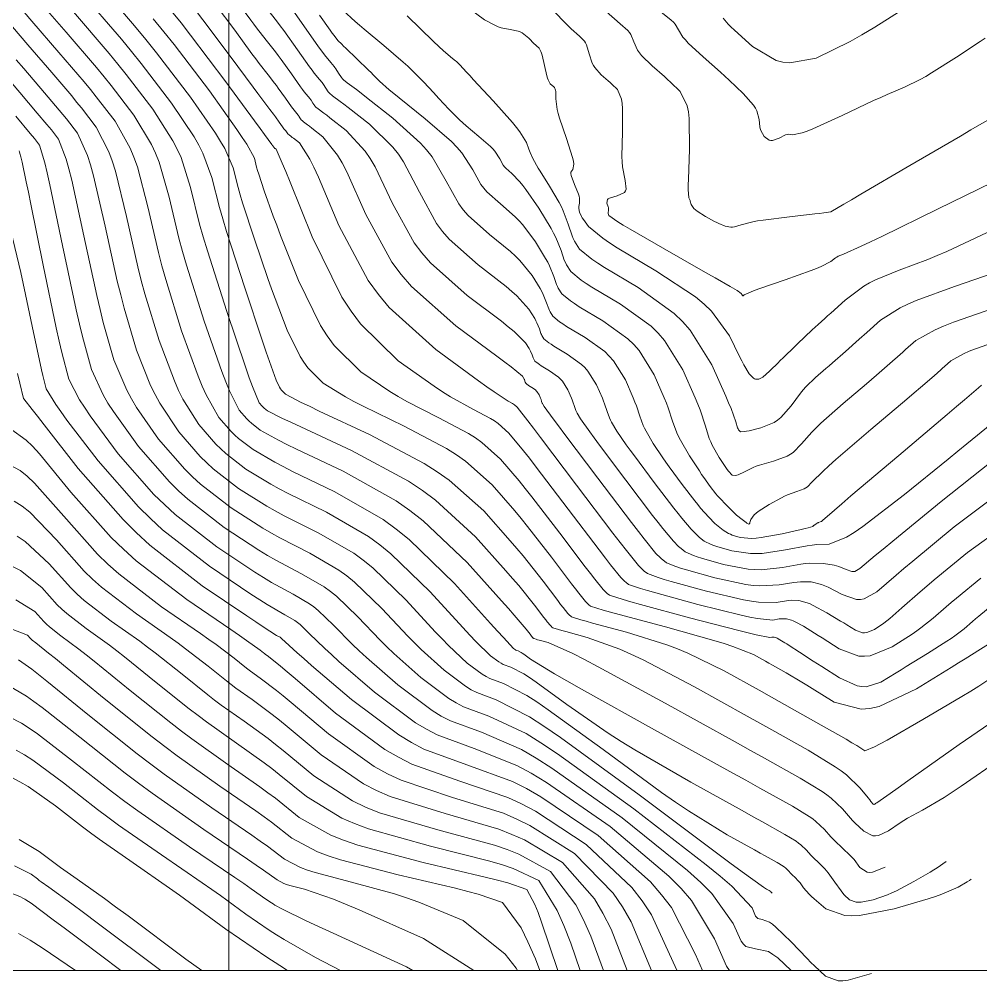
# Model space of a CAD drawing. Header units: millimetres. Extents: x 837475 to 838477, y 1189012 to 1191015.
# Drawn here: x 838059.6 to 838137.1, y 1189013 to 1189090.6 of the extents above; entities that cross this region are included whole.
import ezdxf

# ---------------------------------------------------------------- set-up
doc = ezdxf.new("R2010")
doc.units = ezdxf.units.MM
doc.header["$LTSCALE"] = 0.3
doc.layers.add('COORD', color=253, linetype='Continuous', lineweight=20)
doc.layers.add('COTAS 10', color=7, linetype='Continuous', lineweight=9, true_color=0x6e3e2d)
doc.layers.add('COTAS INT', color=7, linetype='Continuous', lineweight=5, true_color=0x9fa19f)

msp = doc.modelspace()

# ---------------------------------------------------------------- linework, layer by layer
at = {"layer": 'COORD'}
for p, q in [((838076.514, 1189013.872), (838076.514, 1191013.872)), ((837476.514, 1189013.872), (838476.514, 1189013.872))]:
    msp.add_line(p, q, dxfattribs=at)
msp.add_lwpolyline([(837476.514, 1189013.872), (838476.514, 1189013.872), (838476.514, 1191013.872), (837476.514, 1191013.872)], close=True, dxfattribs=at)
at = {"layer": 'COTAS 10'}
for points in [[(838137.745, 1189040.165), (838137.109, 1189039.764), (838135.868, 1189038.998), (838135.348, 1189038.675), (838134.751, 1189038.305), (838131.959, 1189036.568), (838128.937, 1189035.159), (838128.196, 1189034.995), (838127.495, 1189034.929), (838125.311, 1189035.505), (838123.551, 1189036.607), (838123.119, 1189036.872), (838122.71, 1189037.12), (838121.433, 1189037.868), (838120.347, 1189038.479), (838120.059, 1189038.641), (838119.777, 1189038.798), (838118.803, 1189039.339), (838117.147, 1189039.995), (838116.435, 1189040.225), (838115.612, 1189040.476), (838111.723, 1189041.56), (838107.992, 1189042.562), (838107.269, 1189042.761), (838106.68, 1189042.927), (838105.674, 1189043.243), (838105.533, 1189043.357), (838105.49, 1189043.395), (838105.445, 1189043.436), (838105.27, 1189043.609), (838104.735, 1189044.275), (838104.463, 1189044.626), (838104.138, 1189045.051), (838102.516, 1189047.189), (838100.587, 1189049.671), (838100.067, 1189050.313), (838099.554, 1189050.934), (838097.752, 1189053.014), (838095.591, 1189054.927), (838094.851, 1189055.444), (838094.049, 1189055.954), (838090.643, 1189057.752), (838087.325, 1189059.355), (838086.579, 1189059.744), (838085.909, 1189060.108), (838084.113, 1189061.222), (838082.875, 1189062.458), (838082.556, 1189062.898), (838082.248, 1189063.381), (838081.222, 1189065.479), (838080.233, 1189068.051), (838079.948, 1189068.833), (838079.657, 1189069.644), (838078.568, 1189072.825), (838077.622, 1189075.76), (838077.422, 1189076.416), (838077.249, 1189077.005), (838076.847, 1189078.568), (838076.183, 1189080.128), (838075.844, 1189080.715), (838075.439, 1189081.369), (838073.416, 1189084.291), (838070.674, 1189087.861), (838069.816, 1189088.924), (838068.914, 1189090.02), (838065.298, 1189094.245)], [(838133.048, 1189092.781), (838128.588, 1189089.919), (838127.549, 1189089.3), (838126.595, 1189088.756), (838123.854, 1189087.415), (838121.74, 1189087.041), (838121.18, 1189087.106), (838120.631, 1189087.244), (838118.741, 1189088.353), (838117.271, 1189089.67), (838116.987, 1189089.941), (838116.755, 1189090.17), (838116.363, 1189090.656)], [(838077.343, 1189091.739), (838078.271, 1189090.49), (838078.511, 1189090.174), (838078.743, 1189089.871), (838079.52, 1189088.887), (838080.276, 1189087.92), (838080.495, 1189087.629), (838080.718, 1189087.327), (838081.56, 1189086.151), (838082.294, 1189085.115), (838082.449, 1189084.902), (838082.582, 1189084.721), (838082.891, 1189084.332), (838083.056, 1189084.14), (838083.099, 1189084.083), (838083.141, 1189084.025), (838083.282, 1189083.8), (838083.429, 1189083.586), (838083.474, 1189083.534), (838083.52, 1189083.485), (838083.705, 1189083.337), (838084.172, 1189082.992), (838084.397, 1189082.819), (838084.663, 1189082.613), (838085.969, 1189081.588), (838087.502, 1189079.931), (838087.911, 1189079.326), (838088.312, 1189078.658), (838089.708, 1189075.717), (838091.452, 1189072.538), (838092.073, 1189071.72), (838092.755, 1189070.928), (838095.717, 1189068.295), (838098.482, 1189066.215), (838099.039, 1189065.772), (838099.505, 1189065.388), (838100.438, 1189064.483), (838100.727, 1189064.009), (838100.789, 1189063.897), (838100.842, 1189063.794), (838100.964, 1189063.489), (838101.041, 1189063.26), (838101.065, 1189063.205), (838101.09, 1189063.152), (838101.191, 1189062.992), (838101.438, 1189062.791), (838101.554, 1189062.712), (838101.692, 1189062.624), (838102.367, 1189062.223), (838103.087, 1189061.702), (838103.253, 1189061.539), (838103.406, 1189061.366), (838103.84, 1189060.673), (838104.13, 1189060.013), (838104.191, 1189059.862), (838104.244, 1189059.725), (838104.369, 1189059.342), (838104.487, 1189059.011), (838104.536, 1189058.906), (838104.593, 1189058.795), (838104.856, 1189058.348), (838105.607, 1189057.292), (838105.972, 1189056.797), (838106.404, 1189056.215), (838108.529, 1189053.384), (838110.678, 1189050.56), (838111.126, 1189049.983), (838111.51, 1189049.494), (838112.364, 1189048.467), (838112.774, 1189048.061), (838112.879, 1189047.965), (838112.979, 1189047.875), (838113.31, 1189047.607), (838113.966, 1189047.318), (838114.272, 1189047.215), (838114.631, 1189047.102), (838116.379, 1189046.61), (838118.386, 1189046.233), (838118.91, 1189046.192), (838119.419, 1189046.178), (838121.14, 1189046.358), (838122.637, 1189046.626), (838123.006, 1189046.668), (838123.354, 1189046.696), (838124.443, 1189046.679), (838125.307, 1189046.538), (838125.513, 1189046.486), (838125.704, 1189046.43), (838126.274, 1189046.183), (838126.732, 1189046.026), (838126.852, 1189046.026), (838126.97, 1189046.045), (838127.371, 1189046.271), (838128.61, 1189047.313), (838129.255, 1189047.846), (838130.032, 1189048.485), (838133.93, 1189051.679), (838137.964, 1189054.862)], [(838090.879, 1189090.837), (838093.019, 1189088.773), (838093.45, 1189088.364), (838093.812, 1189088.027), (838094.539, 1189087.397), (838094.795, 1189087.217), (838094.861, 1189087.163), (838094.924, 1189087.107), (838095.133, 1189086.888), (838095.662, 1189086.302), (838095.927, 1189086.014), (838096.244, 1189085.672), (838097.817, 1189083.982), (838099.392, 1189082.222), (838099.71, 1189081.837), (838099.977, 1189081.495), (838100.513, 1189080.625), (838100.709, 1189080.08), (838100.761, 1189079.942), (838100.812, 1189079.81), (838100.988, 1189079.381), (838101.301, 1189078.794), (838101.439, 1189078.561), (838101.6, 1189078.299), (838102.363, 1189077.1), (838103.148, 1189075.78), (838103.322, 1189075.441), (838103.476, 1189075.114), (838103.878, 1189074.029), (838104.187, 1189073.109), (838104.283, 1189072.886), (838104.385, 1189072.676), (838104.79, 1189072.033), (838105.78, 1189071.221), (838106.25, 1189070.906), (838106.805, 1189070.55), (838109.516, 1189068.938), (838112.411, 1189066.846), (838113.082, 1189066.187), (838113.696, 1189065.494), (838115.442, 1189062.707), (838116.577, 1189060.169), (838116.806, 1189059.634), (838116.998, 1189059.172), (838117.384, 1189058.108), (838117.528, 1189057.624), (838117.568, 1189057.527), (838117.608, 1189057.447), (838117.752, 1189057.291), (838118.094, 1189057.309), (838118.258, 1189057.338), (838118.452, 1189057.377), (838119.406, 1189057.604), (838120.479, 1189058.058), (838120.748, 1189058.241), (838121.006, 1189058.447), (838121.837, 1189059.398), (838122.597, 1189060.422), (838122.809, 1189060.674), (838123.023, 1189060.914), (838123.802, 1189061.666), (838124.653, 1189062.394), (838124.911, 1189062.618), (838125.179, 1189062.851), (838126.231, 1189063.775), (838127.343, 1189064.76), (838127.955, 1189065.304), (838129.053, 1189066.284), (838130.634, 1189067.299), (838131.244, 1189067.592), (838131.928, 1189067.891), (838135.022, 1189069.015), (838138.216, 1189070.102)], [(838134.347, 1189022.655), (838133.608, 1189022.149), (838133.34, 1189021.979), (838133.044, 1189021.797), (838131.743, 1189021.03), (838130.336, 1189020.286), (838129.973, 1189020.117), (838129.621, 1189019.965), (838128.447, 1189019.554), (838127.486, 1189019.368), (838127.27, 1189019.359), (838127.075, 1189019.368), (838126.551, 1189019.554), (838126.134, 1189019.96), (838126.007, 1189020.108), (838125.876, 1189020.272), (838125.359, 1189020.992), (838124.829, 1189021.73), (838124.689, 1189021.904), (838124.551, 1189022.066), (838124.078, 1189022.544), (838123.649, 1189022.939), (838123.54, 1189023.05), (838123.434, 1189023.16), (838123.084, 1189023.563), (838122.619, 1189024.004), (838122.44, 1189024.139), (838122.24, 1189024.279), (838121.335, 1189024.834), (838119.537, 1189025.838), (838118.773, 1189026.262), (838117.894, 1189026.75), (838113.757, 1189029.037), (838109.249, 1189031.643), (838108.136, 1189032.331), (838107.081, 1189033.004), (838103.757, 1189035.314), (838101.275, 1189037.122), (838100.75, 1189037.479), (838100.296, 1189037.773), (838099.243, 1189038.315), (838098.63, 1189038.539), (838098.454, 1189038.632), (838098.274, 1189038.74), (838097.6, 1189039.243), (838096.434, 1189040.393), (838095.944, 1189040.909), (838095.382, 1189041.51), (838092.749, 1189044.392), (838089.578, 1189047.469), (838088.677, 1189048.193), (838087.766, 1189048.862), (838084.392, 1189050.814), (838081.299, 1189052.316), (838080.566, 1189052.7), (838079.886, 1189053.07), (838077.872, 1189054.295), (838076.278, 1189055.534), (838075.862, 1189055.914), (838075.457, 1189056.309), (838074.088, 1189057.872), (838072.808, 1189059.928), (838072.459, 1189060.635), (838072.113, 1189061.401), (838070.883, 1189064.666), (838069.741, 1189068.423), (838069.451, 1189069.5), (838069.171, 1189070.592), (838068.255, 1189074.666), (838067.367, 1189078.311), (838067.106, 1189079.132), (838066.838, 1189079.871), (838065.815, 1189081.86), (838064.616, 1189083.419), (838064.237, 1189083.888), (838063.838, 1189084.372), (838062.227, 1189086.254), (838060.295, 1189088.497), (838059.694, 1189089.21), (838059.064, 1189089.962)], [(838116.886, 1189013.872), (838116.634, 1189014.207), (838115.66, 1189016.403), (838113.818, 1189019.506), (838112.978, 1189020.465), (838111.995, 1189021.469), (838107.25, 1189025.459), (838102.116, 1189029.025), (838100.887, 1189029.763), (838099.741, 1189030.391), (838096.297, 1189031.756), (838093.301, 1189032.852), (838092.437, 1189033.311), (838091.558, 1189033.837), (838088.26, 1189036.297), (838085.388, 1189038.788), (838084.777, 1189039.332), (838084.246, 1189039.814), (838082.995, 1189041.032), (838082.25, 1189041.754), (838082.038, 1189041.925), (838081.824, 1189042.082), (838081.032, 1189042.54), (838079.607, 1189043.368), (838078.995, 1189043.758), (838078.288, 1189044.218), (838074.949, 1189046.457), (838071.165, 1189049.399), (838070.178, 1189050.3), (838069.217, 1189051.24), (838065.968, 1189054.949), (838063.453, 1189058.247), (838062.956, 1189058.928), (838062.546, 1189059.509), (838061.783, 1189060.765), (838061.506, 1189061.826), (838061.402, 1189062.284), (838061.285, 1189062.813), (838060.765, 1189065.312), (838060.121, 1189068.368), (838059.926, 1189069.248), (838059.725, 1189070.141), (838058.94, 1189073.488)], [(838106.714, 1189013.872), (838105.706, 1189016.628), (838105.086, 1189017.993), (838104.484, 1189019.169), (838102.452, 1189021.846), (838099.888, 1189023.24), (838098.951, 1189023.607), (838097.915, 1189023.967), (838093.352, 1189025.198), (838088.651, 1189026.586), (838087.528, 1189027.043), (838086.483, 1189027.533), (838083.352, 1189029.567), (838080.895, 1189031.605), (838080.274, 1189032.096), (838079.678, 1189032.557), (838077.743, 1189033.958), (838075.9, 1189035.266), (838075.364, 1189035.668), (838074.816, 1189036.087), (838072.743, 1189037.743), (838070.559, 1189039.475), (838069.942, 1189039.942), (838069.32, 1189040.404), (838067.026, 1189042.026), (838064.842, 1189043.701), (838064.289, 1189044.196), (838063.758, 1189044.705), (838062.026, 1189046.655), (838060.089, 1189048.458), (838059.429, 1189048.873)], [(838058.681, 1189036.858), (838060.2, 1189035.975), (838060.792, 1189035.557), (838061.458, 1189035.065), (838064.485, 1189032.662), (838068.156, 1189029.765), (838069.228, 1189028.961), (838070.324, 1189028.155), (838074.485, 1189025.239), (838078.021, 1189022.836), (838078.723, 1189022.353), (838079.305, 1189021.951), (838080.406, 1189021.16), (838080.938, 1189020.879), (838081.16, 1189020.798), (838081.415, 1189020.716), (838082.607, 1189020.406), (838084.933, 1189019.606), (838085.903, 1189019.214), (838087.014, 1189018.748), (838092.201, 1189016.449), (838096.262, 1189013.872)], [(838074.339, 1189013.872), (838073.043, 1189014.782), (838068.383, 1189018.257), (838067.371, 1189019.003), (838066.481, 1189019.655), (838064.271, 1189021.228), (838062.94, 1189022.156), (838062.603, 1189022.402), (838062.28, 1189022.642), (838061.228, 1189023.467), (838059.594, 1189024.433)]]:
    msp.add_lwpolyline(points, dxfattribs=at)
at = {"layer": 'COTAS INT'}
for points in [[(838060.943, 1189092.336), (838063.391, 1189089.524), (838065.844, 1189086.658), (838066.452, 1189085.921), (838067.029, 1189085.207), (838068.855, 1189082.832), (838070.278, 1189080.47), (838070.601, 1189079.765), (838070.893, 1189079.038), (838071.691, 1189076.227), (838072.489, 1189072.896), (838072.781, 1189071.841), (838073.103, 1189070.728), (838074.522, 1189066.227), (838075.939, 1189062.158), (838076.26, 1189061.317), (838076.549, 1189060.6), (838077.336, 1189059.041), (838077.953, 1189058.337), (838078.136, 1189058.159), (838078.323, 1189057.988), (838079.041, 1189057.429), (838080.525, 1189056.611), (838081.194, 1189056.277), (838081.976, 1189055.895), (838085.736, 1189054.124), (838090.002, 1189051.729), (838091.104, 1189050.954), (838092.171, 1189050.13), (838095.736, 1189046.749), (838098.496, 1189043.675), (838099.055, 1189043.046), (838099.525, 1189042.512), (838100.484, 1189041.384), (838100.796, 1189040.972), (838100.859, 1189040.89), (838100.911, 1189040.823), (838101.014, 1189040.695), (838101.048, 1189040.661), (838101.057, 1189040.653), (838101.065, 1189040.646), (838101.092, 1189040.624), (838101.286, 1189040.563), (838101.399, 1189040.531), (838101.538, 1189040.493), (838102.256, 1189040.3), (838104.243, 1189039.408), (838105.182, 1189038.928), (838106.29, 1189038.348), (838111.694, 1189035.412), (838117.322, 1189032.299), (838118.57, 1189031.606), (838119.684, 1189030.987), (838122.586, 1189029.362), (838124.338, 1189028.288), (838124.726, 1189028.016), (838125.072, 1189027.754), (838125.974, 1189026.9), (838126.619, 1189026.148), (838126.805, 1189025.951), (838126.993, 1189025.759), (838127.695, 1189025.103), (838128.441, 1189024.727), (838128.657, 1189024.711), (838128.876, 1189024.733), (838129.703, 1189025.129), (838130.641, 1189025.775), (838130.931, 1189025.954), (838131.233, 1189026.134), (838132.434, 1189026.785), (838134.183, 1189027.817), (838134.831, 1189028.237), (838135.551, 1189028.716), (838138.739, 1189030.928)], [(838064.555, 1189092.793), (838067.851, 1189088.945), (838068.668, 1189087.954), (838069.443, 1189086.995), (838071.896, 1189083.804), (838073.718, 1189081.069), (838074.096, 1189080.398), (838074.419, 1189079.764), (838075.128, 1189077.788), (838075.749, 1189075.373), (838076.017, 1189074.463), (838076.326, 1189073.449), (838077.788, 1189068.915), (838079.231, 1189064.596), (838079.528, 1189063.718), (838079.781, 1189062.978), (838080.324, 1189061.45), (838080.595, 1189060.895), (838080.677, 1189060.767), (838080.761, 1189060.651), (838081.089, 1189060.324), (838082.335, 1189059.672), (838082.999, 1189059.351), (838083.8, 1189058.969), (838087.845, 1189057.08), (838092.27, 1189054.745), (838093.311, 1189054.081), (838094.273, 1189053.41), (838097.08, 1189050.926), (838099.201, 1189048.515), (838099.73, 1189047.89), (838100.233, 1189047.285), (838101.839, 1189045.254), (838103.024, 1189043.691), (838103.262, 1189043.381), (838103.46, 1189043.124), (838103.852, 1189042.638), (838103.98, 1189042.511), (838104.012, 1189042.481), (838104.043, 1189042.453), (838104.146, 1189042.37), (838104.882, 1189042.139), (838105.312, 1189042.018), (838105.841, 1189041.872), (838108.567, 1189041.14), (838111.822, 1189040.12), (838112.684, 1189039.793), (838113.528, 1189039.446), (838116.434, 1189038.03), (838119.268, 1189036.457), (838120.068, 1189036.01), (838120.873, 1189035.559), (838123.837, 1189033.891), (838126.272, 1189032.502), (838126.744, 1189032.226), (838127.129, 1189031.999), (838127.793, 1189031.573), (838128.567, 1189031.888), (838129.023, 1189032.128), (838129.583, 1189032.434), (838132.475, 1189034.09), (838135.613, 1189035.956), (838136.328, 1189036.394), (838136.975, 1189036.798), (838138.757, 1189037.975)], [(838138.544, 1189052.302), (838135, 1189049.621), (838131.659, 1189046.872), (838130.937, 1189046.271), (838130.304, 1189045.739), (838128.752, 1189044.397), (838127.729, 1189043.821), (838127.43, 1189043.773), (838127.123, 1189043.772), (838125.956, 1189044.173), (838124.834, 1189044.765), (838124.556, 1189044.885), (838124.292, 1189044.986), (838123.455, 1189045.193), (838122.608, 1189045.206), (838122.337, 1189045.185), (838122.051, 1189045.152), (838120.886, 1189044.944), (838119.32, 1189044.864), (838118.78, 1189044.913), (838118.195, 1189044.992), (838115.698, 1189045.534), (838113.396, 1189046.169), (838112.934, 1189046.308), (838112.547, 1189046.43), (838111.783, 1189046.734), (838111.49, 1189046.971), (838111.401, 1189047.051), (838111.308, 1189047.136), (838110.945, 1189047.495), (838109.992, 1189048.666), (838109.528, 1189049.263), (838108.977, 1189049.979), (838106.265, 1189053.552), (838103.604, 1189057.084), (838103.086, 1189057.775), (838102.662, 1189058.341), (838101.922, 1189059.346), (838101.818, 1189059.523), (838101.795, 1189059.567), (838101.776, 1189059.609), (838101.729, 1189059.74), (838101.68, 1189059.891), (838101.659, 1189059.945), (838101.634, 1189060.005), (838101.52, 1189060.266), (838101.348, 1189060.541), (838101.288, 1189060.609), (838101.222, 1189060.674), (838100.937, 1189060.88), (838100.67, 1189061.038), (838100.615, 1189061.073), (838100.569, 1189061.104), (838100.471, 1189061.184), (838100.432, 1189061.248), (838100.422, 1189061.268), (838100.412, 1189061.29), (838100.382, 1189061.381), (838100.333, 1189061.502), (838100.312, 1189061.543), (838100.288, 1189061.587), (838100.173, 1189061.774), (838099.27, 1189062.524), (838098.748, 1189062.923), (838098.108, 1189063.405), (838094.818, 1189065.838), (838091.234, 1189069.025), (838090.41, 1189069.982), (838089.658, 1189070.972), (838087.548, 1189074.818), (838086.022, 1189078.248), (838085.638, 1189078.976), (838085.271, 1189079.608), (838084.083, 1189081.086), (838083.19, 1189081.787), (838083.008, 1189081.928), (838082.854, 1189082.047), (838082.534, 1189082.283), (838082.408, 1189082.384), (838082.376, 1189082.417), (838082.345, 1189082.453), (838082.245, 1189082.599), (838082.148, 1189082.753), (838082.12, 1189082.793), (838082.09, 1189082.832), (838081.978, 1189082.963), (838081.767, 1189083.229), (838081.675, 1189083.353), (838081.569, 1189083.499), (838081.067, 1189084.207), (838080.491, 1189085.012), (838080.338, 1189085.218), (838080.189, 1189085.418), (838079.672, 1189086.079), (838078.956, 1189087.004), (838078.682, 1189087.369), (838078.374, 1189087.782), (838076.983, 1189089.668), (838075.394, 1189091.771)], [(838138.04, 1189057.972), (838136.023, 1189056.33), (838135.295, 1189055.738), (838134.493, 1189055.087), (838130.982, 1189052.242), (838127.623, 1189049.659), (838126.916, 1189049.174), (838126.306, 1189048.788), (838124.911, 1189048.224), (838123.907, 1189048.207), (838123.544, 1189048.166), (838123.144, 1189048.109), (838121.393, 1189047.773), (838119.517, 1189047.492), (838119.039, 1189047.471), (838118.578, 1189047.474), (838117.061, 1189047.687), (838115.867, 1189048.035), (838115.61, 1189048.122), (838115.385, 1189048.207), (838114.837, 1189048.48), (838114.469, 1189048.779), (838114.357, 1189048.879), (838114.24, 1189048.986), (838113.782, 1189049.438), (838113.028, 1189050.322), (838112.724, 1189050.703), (838112.38, 1189051.142), (838110.793, 1189053.217), (838109.204, 1189055.346), (838108.858, 1189055.819), (838108.553, 1189056.242), (838107.79, 1189057.349), (838107.368, 1189058.068), (838107.277, 1189058.245), (838107.198, 1189058.413), (838107.009, 1189058.945), (838106.809, 1189059.558), (838106.723, 1189059.779), (838106.625, 1189060.021), (838106.161, 1189061.08), (838105.464, 1189062.192), (838105.219, 1189062.468), (838104.951, 1189062.731), (838103.797, 1189063.566), (838102.715, 1189064.209), (838102.494, 1189064.351), (838102.306, 1189064.477), (838101.911, 1189064.801), (838101.749, 1189065.057), (838101.709, 1189065.141), (838101.67, 1189065.23), (838101.547, 1189065.597), (838101.35, 1189066.086), (838101.265, 1189066.252), (838101.167, 1189066.432), (838100.703, 1189067.191), (838099.741, 1189068.252), (838099.33, 1189068.621), (838098.855, 1189069.024), (838096.616, 1189070.751), (838094.275, 1189072.832), (838093.737, 1189073.457), (838093.246, 1189074.104), (838091.868, 1189076.616), (838090.603, 1189079.068), (838090.183, 1189079.676), (838089.733, 1189080.255), (838087.855, 1189082.09), (838086.136, 1189083.438), (838085.786, 1189083.71), (838085.49, 1189083.938), (838084.876, 1189084.392), (838084.633, 1189084.587), (838084.571, 1189084.65), (838084.512, 1189084.718), (838084.319, 1189085), (838084.133, 1189085.296), (838084.078, 1189085.373), (838084.021, 1189085.448), (838083.805, 1189085.7), (838083.398, 1189086.212), (838083.222, 1189086.451), (838083.019, 1189086.731), (838082.053, 1189088.094), (838080.945, 1189089.642), (838080.651, 1189090.039), (838080.363, 1189090.423), (838079.368, 1189091.695)], [(838081.282, 1189091.82), (838082.547, 1189090.037), (838083.743, 1189088.347), (838083.996, 1189088), (838084.214, 1189087.704), (838084.718, 1189087.069), (838084.987, 1189086.756), (838085.057, 1189086.663), (838085.125, 1189086.568), (838085.357, 1189086.201), (838085.596, 1189085.851), (838085.669, 1189085.767), (838085.745, 1189085.688), (838086.046, 1189085.446), (838086.808, 1189084.883), (838087.175, 1189084.601), (838087.609, 1189084.264), (838089.741, 1189082.591), (838091.964, 1189080.578), (838092.456, 1189080.026), (838092.893, 1189079.477), (838094.028, 1189077.515), (838095.04, 1189075.67), (838095.4, 1189075.195), (838095.796, 1189074.736), (838097.515, 1189073.208), (838099.228, 1189071.833), (838099.62, 1189071.47), (838099.977, 1189071.115), (838100.967, 1189069.899), (838101.607, 1189068.855), (838101.742, 1189068.607), (838101.859, 1189068.379), (838102.13, 1189067.705), (838102.299, 1189067.2), (838102.352, 1189067.077), (838102.408, 1189066.962), (838102.631, 1189066.609), (838103.175, 1189066.163), (838103.433, 1189065.989), (838103.738, 1189065.794), (838105.226, 1189064.909), (838106.816, 1189063.76), (838107.185, 1189063.398), (838107.522, 1189063.018), (838108.481, 1189061.487), (838109.12, 1189060.03), (838109.255, 1189059.696), (838109.373, 1189059.392), (838109.648, 1189058.547), (838109.91, 1189057.816), (838110.018, 1189057.584), (838110.143, 1189057.34), (838110.724, 1189056.351), (838111.498, 1189055.193), (838111.744, 1189054.842), (838112.004, 1189054.477), (838113.057, 1189053.049), (838114.081, 1189051.723), (838114.322, 1189051.422), (838114.546, 1189051.15), (838115.201, 1189050.41), (838115.706, 1189049.911), (838115.834, 1189049.793), (838115.958, 1189049.682), (838116.364, 1189049.353), (838116.803, 1189049.095), (838116.948, 1189049.03), (838117.102, 1189048.967), (838117.742, 1189048.763), (838118.687, 1189048.696), (838119.033, 1189048.72), (838119.417, 1189048.763), (838121.109, 1189049.069), (838122.666, 1189049.421), (838122.965, 1189049.492), (838123.205, 1189049.552), (838123.595, 1189049.673), (838123.639, 1189049.731), (838123.662, 1189049.75), (838123.689, 1189049.771), (838123.825, 1189049.861), (838123.98, 1189049.947), (838124.018, 1189049.966), (838124.055, 1189049.982), (838124.173, 1189050.024), (838124.267, 1189050.058), (838124.288, 1189050.07), (838124.308, 1189050.084), (838124.364, 1189050.141), (838125.335, 1189050.985), (838125.932, 1189051.494), (838126.671, 1189052.123), (838130.525, 1189055.391), (838134.419, 1189058.688), (838135.183, 1189059.336), (838135.811, 1189059.869), (838136.946, 1189060.837), (838137.193, 1189061.056)], [(838138.112, 1189077.431), (838133.649, 1189075.237), (838129.145, 1189073.052), (838128.247, 1189072.622), (838127.501, 1189072.269), (838126.066, 1189071.628), (838125.638, 1189071.449), (838125.525, 1189071.388), (838125.416, 1189071.321), (838125.043, 1189071.038), (838124.264, 1189070.617), (838123.899, 1189070.463), (838123.468, 1189070.294), (838121.372, 1189069.551), (838119.33, 1189068.851), (838118.934, 1189068.71), (838118.611, 1189068.591), (838118.058, 1189068.35), (838117.992, 1189068.282), (838117.977, 1189068.272), (838117.963, 1189068.267), (838117.924, 1189068.279), (838117.893, 1189068.324), (838117.885, 1189068.34), (838117.876, 1189068.356), (838117.842, 1189068.424), (838117.682, 1189068.561), (838117.593, 1189068.62), (838117.485, 1189068.689), (838116.934, 1189069.015), (838115.712, 1189069.711), (838115.181, 1189070.013), (838114.566, 1189070.362), (838111.651, 1189072.016), (838108.854, 1189073.626), (838108.314, 1189073.947), (838107.875, 1189074.214), (838107.138, 1189074.729), (838107.089, 1189074.889), (838107.084, 1189074.933), (838107.083, 1189074.976), (838107.109, 1189075.13), (838107.122, 1189075.315), (838107.112, 1189075.378), (838107.096, 1189075.446), (838106.989, 1189075.731), (838107.028, 1189076.015), (838107.105, 1189076.082), (838107.21, 1189076.143), (838107.827, 1189076.32), (838108.414, 1189076.596), (838108.501, 1189076.719), (838108.554, 1189076.862), (838108.473, 1189077.548), (838108.256, 1189078.648), (838108.225, 1189079.052), (838108.205, 1189079.499), (838108.238, 1189081.475), (838108.246, 1189083.372), (838108.211, 1189083.769), (838108.159, 1189084.112), (838107.84, 1189084.888), (838107.382, 1189085.324), (838107.243, 1189085.452), (838107.099, 1189085.583), (838106.537, 1189086.082), (838106.024, 1189086.659), (838105.912, 1189086.839), (838105.812, 1189087.027), (838105.559, 1189087.782), (838105.338, 1189088.494), (838105.258, 1189088.656), (838105.171, 1189088.803), (838104.79, 1189089.207), (838104.121, 1189089.791), (838103.852, 1189090.051), (838103.546, 1189090.354), (838102.139, 1189091.803)], [(838060.016, 1189091.125), (838060.619, 1189090.417), (838062.809, 1189087.889), (838064.841, 1189085.515), (838065.345, 1189084.904), (838065.823, 1189084.313), (838067.335, 1189082.346), (838068.558, 1189080.17), (838068.853, 1189079.448), (838069.13, 1189078.674), (838069.973, 1189075.447), (838070.83, 1189071.744), (838071.116, 1189070.67), (838071.422, 1189069.575), (838072.702, 1189065.447), (838074.026, 1189061.78), (838074.359, 1189060.976), (838074.679, 1189060.264), (838075.712, 1189058.457), (838076.705, 1189057.323), (838076.999, 1189057.036), (838077.3, 1189056.761), (838078.457, 1189055.862), (838080.205, 1189054.841), (838080.88, 1189054.488), (838081.638, 1189054.105), (838085.064, 1189052.469), (838088.954, 1189050.218), (838090.005, 1189049.447), (838091.044, 1189048.612), (838094.699, 1189045.064), (838097.609, 1189041.849), (838098.177, 1189041.224), (838098.643, 1189040.714), (838099.468, 1189039.832), (838099.617, 1189039.721), (838099.657, 1189039.697), (838099.696, 1189039.676), (838099.832, 1189039.626), (838100.066, 1189039.506), (838100.166, 1189039.441), (838100.283, 1189039.362), (838100.833, 1189038.961), (838102.764, 1189037.789), (838103.75, 1189037.224), (838104.932, 1189036.555), (838110.833, 1189033.27), (838116.907, 1189029.911), (838118.198, 1189029.195), (838119.32, 1189028.573), (838121.961, 1189027.098), (838123.289, 1189026.284), (838123.583, 1189026.077), (838123.846, 1189025.879), (838124.529, 1189025.231), (838125.042, 1189024.641), (838125.198, 1189024.478), (838125.359, 1189024.316), (838125.989, 1189023.735), (838126.61, 1189023.143), (838126.766, 1189022.974), (838126.915, 1189022.803), (838127.393, 1189022.169), (838127.967, 1189021.778), (838128.175, 1189021.76), (838128.405, 1189021.781), (838129.415, 1189022.186)], [(838139.824, 1189035.125), (838135.399, 1189032.074), (838131.265, 1189029.143), (838130.469, 1189028.58), (838129.825, 1189028.125), (838128.759, 1189027.381), (838128.686, 1189027.341), (838128.667, 1189027.331), (838128.649, 1189027.32), (838128.592, 1189027.28), (838128.542, 1189027.256), (838128.528, 1189027.255), (838128.515, 1189027.256), (838128.47, 1189027.279), (838128.282, 1189027.5), (838128.179, 1189027.626), (838128.054, 1189027.779), (838127.418, 1189028.569), (838126.299, 1189029.629), (838125.869, 1189029.954), (838125.387, 1189030.292), (838123.211, 1189031.627), (838120.279, 1189033.273), (838119.319, 1189033.808), (838118.295, 1189034.378), (838114.064, 1189036.721), (838109.909, 1189038.897), (838108.933, 1189039.36), (838108.033, 1189039.764), (838105.412, 1189040.72), (838103.689, 1189041.183), (838103.356, 1189041.275), (838103.084, 1189041.351), (838102.619, 1189041.497), (838102.554, 1189041.55), (838102.534, 1189041.567), (838102.514, 1189041.586), (838102.433, 1189041.666), (838102.186, 1189041.973), (838102.06, 1189042.136), (838101.91, 1189042.332), (838101.162, 1189043.319), (838099.879, 1189044.898), (838099.392, 1189045.468), (838098.848, 1189046.095), (838096.408, 1189048.837), (838093.163, 1189051.797), (838092.112, 1189052.562), (838090.995, 1189053.303), (838086.408, 1189055.779), (838082.315, 1189057.684), (838081.508, 1189058.065), (838080.844, 1189058.382), (838079.626, 1189058.997), (838079.346, 1189059.215), (838079.272, 1189059.282), (838079.201, 1189059.351), (838078.961, 1189059.626), (838078.42, 1189060.936), (838078.16, 1189061.658), (838077.853, 1189062.537), (838076.342, 1189067.007), (838074.784, 1189071.88), (838074.445, 1189073.011), (838074.148, 1189074.048), (838073.41, 1189077.007), (838072.656, 1189079.401), (838072.349, 1189080.081), (838071.998, 1189080.769), (838070.375, 1189083.318), (838068.236, 1189086.101), (838067.56, 1189086.937), (838066.848, 1189087.802), (838063.973, 1189091.158)], [(838071.885, 1189091.215), (838072.654, 1189090.259), (838073.428, 1189089.278), (838076.265, 1189085.524), (838078.578, 1189082.365), (838079.023, 1189081.759), (838079.383, 1189081.268), (838079.975, 1189080.463), (838080.014, 1189080.413), (838080.026, 1189080.398), (838080.037, 1189080.382), (838080.081, 1189080.321), (838080.12, 1189080.267), (838080.128, 1189080.256), (838080.135, 1189080.246), (838080.159, 1189080.216), (838080.162, 1189080.213), (838080.164, 1189080.21), (838080.171, 1189080.198), (838080.179, 1189080.187), (838080.181, 1189080.184), (838080.184, 1189080.182), (838080.193, 1189080.174), (838080.229, 1189080.147), (838080.243, 1189080.136), (838080.311, 1189080.083), (838080.808, 1189078.96), (838081.093, 1189078.276), (838081.441, 1189077.429), (838083.228, 1189073.02), (838085.631, 1189068.161), (838086.368, 1189067.03), (838087.135, 1189065.993), (838090.162, 1189063.02), (838093.057, 1189060.979), (838093.741, 1189060.529), (838094.374, 1189060.128), (838096.237, 1189059.096), (838097.607, 1189058.373), (838097.929, 1189058.168), (838098.227, 1189057.96), (838099.096, 1189057.191), (838100.259, 1189055.774), (838100.742, 1189055.157), (838101.294, 1189054.444), (838103.871, 1189051.059), (838106.365, 1189047.77), (838106.866, 1189047.117), (838107.284, 1189046.576), (838108.108, 1189045.552), (838108.377, 1189045.286), (838108.445, 1189045.223), (838108.511, 1189045.164), (838108.728, 1189044.988), (838109.709, 1189044.653), (838110.257, 1189044.493), (838110.925, 1189044.304), (838114.335, 1189043.382), (838117.812, 1189042.511), (838118.522, 1189042.355), (838119.123, 1189042.236), (838120.379, 1189042.115), (838120.877, 1189042.204), (838121, 1189042.218), (838121.115, 1189042.227), (838121.478, 1189042.221), (838121.88, 1189042.107), (838122.02, 1189042.047), (838122.174, 1189041.976), (838122.834, 1189041.616), (838123.73, 1189041.07), (838124.031, 1189040.88), (838124.356, 1189040.674), (838125.724, 1189039.792), (838127.301, 1189039.213), (838127.759, 1189039.198), (838128.225, 1189039.246), (838129.983, 1189039.946), (838131.595, 1189040.978), (838131.969, 1189041.236), (838132.312, 1189041.481), (838133.29, 1189042.266), (838134.351, 1189043.191), (838134.746, 1189043.526), (838135.185, 1189043.894), (838137.139, 1189045.505)], [(838139.043, 1189049.721), (838136.069, 1189047.563), (838133.385, 1189045.35), (838132.782, 1189044.844), (838132.239, 1189044.385), (838130.781, 1189043.113), (838129.797, 1189042.255), (838129.552, 1189042.056), (838129.319, 1189041.874), (838128.578, 1189041.358), (838127.936, 1189041.103), (838127.766, 1189041.085), (838127.599, 1189041.09), (838127.023, 1189041.302), (838126.334, 1189041.736), (838126.096, 1189041.882), (838125.837, 1189042.038), (838124.73, 1189042.697), (838123.628, 1189043.297), (838123.372, 1189043.417), (838123.137, 1189043.516), (838122.466, 1189043.707), (838121.862, 1189043.717), (838121.668, 1189043.701), (838121.464, 1189043.678), (838120.633, 1189043.529), (838119.221, 1189043.55), (838118.651, 1189043.634), (838118.004, 1189043.752), (838115.017, 1189044.458), (838112.161, 1189045.237), (838111.595, 1189045.4), (838111.128, 1189045.541), (838110.255, 1189045.861), (838110.001, 1189046.068), (838109.923, 1189046.137), (838109.843, 1189046.211), (838109.526, 1189046.524), (838108.558, 1189047.726), (838108.067, 1189048.362), (838107.479, 1189049.13), (838104.548, 1189052.994), (838101.648, 1189056.83), (838101.079, 1189057.58), (838100.612, 1189058.193), (838099.768, 1189059.279), (838099.545, 1189059.477), (838099.469, 1189059.53), (838099.386, 1189059.583), (838099.035, 1189059.768), (838097.899, 1189060.515), (838097.322, 1189060.922), (838096.631, 1189061.415), (838093.186, 1189063.919), (838089.442, 1189067.32), (838088.563, 1189068.379), (838087.751, 1189069.488), (838085.388, 1189073.919), (838083.732, 1189077.839), (838083.365, 1189078.626), (838083.04, 1189079.284), (838082.197, 1189080.584), (838081.716, 1189080.962), (838081.618, 1189081.038), (838081.536, 1189081.101), (838081.364, 1189081.228), (838081.296, 1189081.283), (838081.279, 1189081.301), (838081.262, 1189081.32), (838081.208, 1189081.399), (838081.156, 1189081.481), (838081.141, 1189081.503), (838081.125, 1189081.524), (838081.064, 1189081.594), (838080.951, 1189081.738), (838080.901, 1189081.804), (838080.844, 1189081.883), (838080.574, 1189082.264), (838080.264, 1189082.697), (838080.182, 1189082.808), (838080.101, 1189082.915), (838079.823, 1189083.271), (838079.17, 1189084.136), (838078.852, 1189084.564), (838078.476, 1189085.074), (838076.624, 1189087.596), (838074.411, 1189090.524), (838073.807, 1189091.29)], [(838139.226, 1189064.863), (838136.716, 1189063.992), (838136.192, 1189063.785), (838135.742, 1189063.593), (838134.733, 1189063.024), (838134.204, 1189062.552), (838134.057, 1189062.421), (838133.909, 1189062.29), (838133.374, 1189061.816), (838132.267, 1189060.863), (838131.759, 1189060.43), (838131.163, 1189059.923), (838128.284, 1189057.482), (838125.455, 1189055.053), (838124.891, 1189054.554), (838124.423, 1189054.131), (838123.522, 1189053.227), (838123.163, 1189052.86), (838123.037, 1189052.775), (838122.898, 1189052.698), (838122.297, 1189052.477), (838121.542, 1189052.211), (838121.306, 1189052.105), (838121.059, 1189051.985), (838120.069, 1189051.435), (838119.195, 1189050.86), (838119.021, 1189050.724), (838118.876, 1189050.599), (838118.595, 1189050.231), (838118.52, 1189049.989), (838118.503, 1189049.942), (838118.489, 1189049.904), (838118.457, 1189049.842), (838118.44, 1189049.839), (838118.423, 1189049.839), (838118.337, 1189049.9), (838118.286, 1189049.937), (838118.222, 1189049.983), (838117.891, 1189050.226), (838117.447, 1189050.586), (838117.312, 1189050.707), (838117.172, 1189050.836), (838116.62, 1189051.381), (838116.063, 1189051.979), (838115.92, 1189052.142), (838115.782, 1189052.304), (838115.32, 1189052.881), (838114.803, 1189053.608), (838114.63, 1189053.864), (838114.443, 1189054.144), (838113.658, 1189055.353), (838112.918, 1189056.612), (838112.759, 1189056.923), (838112.621, 1189057.218), (838112.288, 1189058.149), (838111.938, 1189059.226), (838111.788, 1189059.613), (838111.615, 1189060.038), (838110.801, 1189061.893), (838109.58, 1189063.843), (838109.151, 1189064.328), (838108.681, 1189064.788), (838106.656, 1189066.252), (838104.76, 1189067.38), (838104.372, 1189067.628), (838104.043, 1189067.849), (838103.351, 1189068.417), (838103.067, 1189068.867), (838102.996, 1189069.013), (838102.929, 1189069.169), (838102.712, 1189069.813), (838102.367, 1189070.671), (838102.218, 1189070.962), (838102.046, 1189071.277), (838101.232, 1189072.608), (838100.213, 1189073.979), (838099.911, 1189074.319), (838099.602, 1189074.642), (838098.413, 1189075.664), (838097.316, 1189076.64), (838097.064, 1189076.933), (838096.834, 1189077.236), (838096.188, 1189078.413), (838095.291, 1189079.802), (838094.903, 1189080.238), (838094.455, 1189080.697), (838092.329, 1189082.54), (838090.231, 1189084.214), (838089.8, 1189084.567), (838089.434, 1189084.871), (838088.654, 1189085.567), (838088.157, 1189086.076), (838087.97, 1189086.262), (838087.761, 1189086.468), (838086.828, 1189087.373), (838085.939, 1189088.228), (838085.758, 1189088.402), (838085.605, 1189088.549), (838085.29, 1189088.854), (838084.987, 1189089.245), (838084.841, 1189089.447), (838084.67, 1189089.689), (838083.829, 1189090.9)], [(838138.809, 1189067.485), (838134.946, 1189066.143), (838134.139, 1189065.825), (838133.446, 1189065.529), (838131.893, 1189064.654), (838131.079, 1189063.928), (838130.853, 1189063.727), (838130.626, 1189063.525), (838129.803, 1189062.796), (838128.723, 1189061.857), (838128.335, 1189061.524), (838127.908, 1189061.159), (838126.043, 1189059.574), (838124.239, 1189057.983), (838123.85, 1189057.614), (838123.51, 1189057.276), (838122.679, 1189056.313), (838122.019, 1189055.637), (838121.785, 1189055.48), (838121.529, 1189055.337), (838120.42, 1189054.93), (838119.3, 1189054.604), (838119.036, 1189054.512), (838118.793, 1189054.419), (838118.083, 1189054.076), (838117.579, 1189053.823), (838117.465, 1189053.787), (838117.363, 1189053.765), (838117.086, 1189053.809), (838116.801, 1189054.112), (838116.693, 1189054.253), (838116.573, 1189054.42), (838116.034, 1189055.229), (838115.486, 1189056.208), (838115.361, 1189056.481), (838115.247, 1189056.755), (838114.928, 1189057.752), (838114.502, 1189059.06), (838114.32, 1189059.529), (838114.11, 1189060.046), (838113.122, 1189062.3), (838111.638, 1189064.669), (838111.116, 1189065.257), (838110.546, 1189065.817), (838108.086, 1189067.595), (838105.783, 1189068.965), (838105.311, 1189069.267), (838104.912, 1189069.535), (838104.07, 1189070.225), (838103.726, 1189070.771), (838103.64, 1189070.95), (838103.558, 1189071.139), (838103.295, 1189071.921), (838102.876, 1189072.963), (838102.695, 1189073.317), (838102.486, 1189073.7), (838101.497, 1189075.316), (838100.449, 1189076.843), (838100.202, 1189077.168), (838099.975, 1189077.451), (838099.312, 1189078.121), (838098.837, 1189078.544), (838098.727, 1189078.671), (838098.628, 1189078.802), (838098.348, 1189079.312), (838097.959, 1189079.914), (838097.791, 1189080.103), (838097.596, 1189080.302), (838096.675, 1189081.101), (838095.637, 1189081.964), (838095.37, 1189082.203), (838095.111, 1189082.443), (838094.245, 1189083.31), (838093.444, 1189084.173), (838093.225, 1189084.411), (838093.007, 1189084.648), (838092.231, 1189085.499), (838091.268, 1189086.466), (838090.933, 1189086.776), (838090.567, 1189087.104), (838088.997, 1189088.444), (838087.417, 1189089.767), (838087.045, 1189090.086), (838086.701, 1189090.383), (838085.694, 1189091.284)], [(838095.993, 1189091.339), (838097.111, 1189090.522), (838098.005, 1189090.048), (838098.235, 1189089.954), (838098.456, 1189089.878), (838099.192, 1189089.738), (838099.842, 1189089.609), (838100.009, 1189089.539), (838100.171, 1189089.454), (838100.709, 1189089.023), (838101.139, 1189088.58), (838101.232, 1189088.488), (838101.315, 1189088.408), (838101.519, 1189088.23), (838101.667, 1189087.958), (838101.713, 1189087.819), (838101.762, 1189087.652), (838101.958, 1189086.823), (838102.158, 1189085.985), (838102.21, 1189085.814), (838102.261, 1189085.668), (838102.429, 1189085.36), (838102.578, 1189085.228), (838102.616, 1189085.193), (838102.653, 1189085.159), (838102.774, 1189085.044), (838102.858, 1189084.838), (838102.872, 1189084.748), (838102.881, 1189084.642), (838102.879, 1189084.14), (838102.99, 1189083.287), (838103.071, 1189082.961), (838103.173, 1189082.595), (838103.721, 1189080.949), (838104.219, 1189079.409), (838104.289, 1189079.111), (838104.329, 1189078.868), (838104.231, 1189078.454), (838104.079, 1189078.237), (838104.085, 1189078.119), (838104.112, 1189077.975), (838104.386, 1189077.243), (838104.698, 1189076.466), (838104.749, 1189076.294), (838104.786, 1189076.14), (838104.79, 1189075.738), (838104.729, 1189075.457), (838104.724, 1189075.378), (838104.725, 1189075.3), (838104.769, 1189075.017), (838104.93, 1189074.664), (838105.004, 1189074.542), (838105.091, 1189074.409), (838105.51, 1189073.841), (838106.649, 1189072.907), (838107.19, 1189072.544), (838107.828, 1189072.136), (838110.946, 1189070.282), (838114.142, 1189068.168), (838114.829, 1189067.595), (838115.431, 1189067.028), (838116.888, 1189065.027), (838117.678, 1189063.362), (838117.858, 1189063.006), (838118.022, 1189062.697), (838118.474, 1189061.962), (838118.803, 1189061.632), (838118.888, 1189061.578), (838118.971, 1189061.54), (838119.25, 1189061.537), (838119.551, 1189061.71), (838119.648, 1189061.782), (838119.751, 1189061.865), (838120.172, 1189062.254), (838120.759, 1189062.833), (838120.966, 1189063.036), (838121.193, 1189063.258), (838122.177, 1189064.211), (838123.136, 1189065.132), (838123.348, 1189065.334), (838123.537, 1189065.512), (838124.025, 1189065.961), (838124.565, 1189066.441), (838124.787, 1189066.639), (838125.04, 1189066.865), (838126.214, 1189067.915), (838127.716, 1189069.034), (838128.176, 1189069.303), (838128.655, 1189069.556), (838130.544, 1189070.321), (838132.858, 1189071.186), (838133.606, 1189071.5), (838134.399, 1189071.846), (838137.65, 1189073.369)], [(838106.927, 1189091.174), (838108.061, 1189090.185), (838108.675, 1189089.648), (838108.803, 1189089.493), (838108.913, 1189089.335), (838109.16, 1189088.74), (838109.466, 1189088.07), (838109.613, 1189087.864), (838109.788, 1189087.65), (838110.645, 1189086.804), (838111.621, 1189085.938), (838111.87, 1189085.71), (838112.111, 1189085.488), (838112.906, 1189084.732), (838113.47, 1189083.576), (838113.565, 1189083.102), (838113.633, 1189082.562), (838113.659, 1189080.056), (838113.558, 1189077.669), (838113.546, 1189077.204), (838113.542, 1189076.823), (838113.583, 1189076.157), (838113.668, 1189076.007), (838113.691, 1189075.953), (838113.713, 1189075.892), (838113.79, 1189075.626), (838114.01, 1189075.292), (838114.122, 1189075.189), (838114.257, 1189075.081), (838114.93, 1189074.652), (838115.674, 1189074.253), (838115.853, 1189074.164), (838116.021, 1189074.084), (838116.53, 1189073.873), (838116.989, 1189073.799), (838117.125, 1189073.806), (838117.265, 1189073.824), (838117.804, 1189073.986), (838118.747, 1189074.231), (838119.143, 1189074.301), (838119.596, 1189074.372), (838121.717, 1189074.635), (838123.747, 1189074.861), (838124.143, 1189074.908), (838124.468, 1189074.949), (838125.04, 1189075.042), (838126.082, 1189075.644), (838126.702, 1189076.006), (838127.466, 1189076.452), (838131.423, 1189078.769), (838135.489, 1189081.146), (838136.322, 1189081.631), (838137.028, 1189082.04), (838138.521, 1189082.892)], [(838137.487, 1189089.041), (838137.074, 1189088.773), (838135.166, 1189087.512), (838133.164, 1189086.231), (838132.692, 1189085.951), (838132.256, 1189085.705), (838130.982, 1189085.086), (838129.58, 1189084.491), (838129.064, 1189084.259), (838128.493, 1189083.998), (838125.969, 1189082.813), (838123.599, 1189081.735), (838123.124, 1189081.541), (838122.729, 1189081.393), (838121.955, 1189081.24), (838121.632, 1189081.287), (838121.52, 1189081.266), (838121.398, 1189081.231), (838120.877, 1189080.98), (838120.338, 1189080.789), (838120.205, 1189080.792), (838120.079, 1189080.818), (838119.682, 1189081.114), (838119.405, 1189081.598), (838119.355, 1189081.744), (838119.317, 1189081.894), (838119.272, 1189082.478), (838119.092, 1189083.175), (838118.967, 1189083.396), (838118.81, 1189083.629), (838117.972, 1189084.576), (838116.84, 1189085.653), (838116.498, 1189085.969), (838116.142, 1189086.293), (838114.753, 1189087.526), (838113.552, 1189088.641), (838113.315, 1189088.889), (838113.12, 1189089.112), (838112.761, 1189089.698), (838112.489, 1189090.176), (838112.348, 1189090.33), (838112.179, 1189090.493), (838111.332, 1189091.162)], [(838070.414, 1189090.598), (838071.259, 1189089.559), (838072.087, 1189088.521), (838074.936, 1189084.777), (838077.159, 1189081.668), (838077.592, 1189081.031), (838077.946, 1189080.491), (838078.565, 1189079.348), (838078.748, 1189078.637), (838078.827, 1189078.369), (838078.918, 1189078.071), (838079.348, 1189076.735), (838080.084, 1189074.692), (838080.367, 1189073.947), (838080.685, 1189073.125), (838082.121, 1189069.508), (838083.901, 1189065.866), (838084.436, 1189065.029), (838084.989, 1189064.265), (838087.137, 1189062.121), (838089.483, 1189060.544), (838090.16, 1189060.136), (838090.85, 1189059.742), (838093.44, 1189058.424), (838095.828, 1189057.164), (838096.39, 1189056.806), (838096.909, 1189056.444), (838098.424, 1189055.103), (838099.906, 1189053.354), (838100.404, 1189052.735), (838100.941, 1189052.058), (838103.194, 1189049.124), (838105.251, 1189046.41), (838105.664, 1189045.872), (838106.009, 1189045.425), (838106.689, 1189044.581), (838106.911, 1189044.361), (838106.968, 1189044.309), (838107.022, 1189044.261), (838107.201, 1189044.116), (838108.291, 1189043.764), (838108.919, 1189043.586), (838109.69, 1189043.372), (838113.654, 1189042.305), (838117.621, 1189041.27), (838118.393, 1189041.076), (838119.024, 1189040.922), (838120.126, 1189040.7), (838120.29, 1189040.73), (838120.331, 1189040.734), (838120.369, 1189040.737), (838120.489, 1189040.736), (838120.622, 1189040.698), (838120.669, 1189040.678), (838120.72, 1189040.654), (838120.938, 1189040.535), (838121.331, 1189040.291), (838121.492, 1189040.189), (838121.675, 1189040.071), (838122.524, 1189039.521), (838123.622, 1189038.81), (838123.962, 1189038.591), (838124.318, 1189038.363), (838125.734, 1189037.461), (838127.169, 1189036.82), (838127.538, 1189036.757), (838127.893, 1189036.742), (838129.073, 1189037.103), (838130.316, 1189037.873), (838130.712, 1189038.117), (838131.13, 1189038.374), (838132.827, 1189039.415), (838134.404, 1189040.408), (838134.746, 1189040.636), (838135.048, 1189040.843), (838135.798, 1189041.419), (838136.463, 1189041.998), (838136.71, 1189042.208), (838136.985, 1189042.438), (838138.208, 1189043.447)], [(838136.369, 1189021.221), (838136.217, 1189021.124), (838136.049, 1189021.02), (838135.31, 1189020.585), (838134.007, 1189020.023), (838133.484, 1189019.839), (838132.889, 1189019.644), (838130.154, 1189018.837), (838127.365, 1189018.298), (838126.737, 1189018.272), (838126.171, 1189018.299), (838124.647, 1189018.838), (838123.692, 1189019.637), (838123.485, 1189019.826), (838123.302, 1189020.003), (838122.849, 1189020.527), (838122.567, 1189020.919), (838122.493, 1189021.012), (838122.42, 1189021.098), (838122.168, 1189021.352), (838121.94, 1189021.563), (838121.882, 1189021.621), (838121.826, 1189021.68), (838121.64, 1189021.894), (838121.392, 1189022.128), (838121.297, 1189022.2), (838121.191, 1189022.275), (838120.71, 1189022.57), (838119.754, 1189023.104), (838119.348, 1189023.329), (838118.88, 1189023.588), (838116.681, 1189024.804), (838113.567, 1189026.73), (838112.522, 1189027.437), (838111.398, 1189028.218), (838106.681, 1189031.668), (838102.267, 1189034.883), (838101.334, 1189035.517), (838100.526, 1189036.04), (838098.654, 1189037.003), (838097.564, 1189037.401), (838097.25, 1189037.568), (838096.931, 1189037.759), (838095.732, 1189038.654), (838094.224, 1189040.072), (838093.71, 1189040.593), (838093.154, 1189041.171), (838090.798, 1189043.72), (838088.112, 1189046.326), (838087.349, 1189046.94), (838086.577, 1189047.506), (838083.72, 1189049.16), (838080.961, 1189050.526), (838080.252, 1189050.911), (838079.566, 1189051.3), (838077.287, 1189052.727), (838075.255, 1189054.307), (838074.725, 1189054.791), (838074.209, 1189055.296), (838072.464, 1189057.287), (838070.937, 1189059.592), (838070.558, 1189060.293), (838070.199, 1189061.023), (838069.063, 1189063.886), (838068.06, 1189067.271), (838067.786, 1189068.329), (838067.513, 1189069.44), (838066.536, 1189073.886), (838065.604, 1189077.947), (838065.358, 1189078.815), (838065.117, 1189079.571), (838064.295, 1189081.373), (838063.409, 1189082.525), (838063.129, 1189082.871), (838062.834, 1189083.229), (838061.644, 1189084.619), (838059.971, 1189086.577), (838059.371, 1189087.294)], [(838059.049, 1189085.378), (838059.647, 1189084.658), (838061.062, 1189082.984), (838061.831, 1189082.086), (838062.022, 1189081.855), (838062.202, 1189081.632), (838062.774, 1189080.887), (838063.397, 1189079.271), (838063.61, 1189078.498), (838063.84, 1189077.584), (838064.818, 1189073.106), (838065.854, 1189068.287), (838066.121, 1189067.159), (838066.38, 1189066.119), (838067.243, 1189063.106), (838068.286, 1189060.644), (838068.658, 1189059.952), (838069.066, 1189059.256), (838070.84, 1189056.703), (838072.961, 1189054.282), (838073.588, 1189053.668), (838074.233, 1189053.08), (838076.703, 1189051.16), (838079.247, 1189049.529), (838079.938, 1189049.123), (838080.623, 1189048.737), (838083.048, 1189047.505), (838085.389, 1189046.15), (838086.021, 1189045.686), (838086.647, 1189045.183), (838088.847, 1189043.048), (838090.927, 1189040.831), (838091.477, 1189040.278), (838092.015, 1189039.751), (838093.864, 1189038.065), (838095.588, 1189036.779), (838096.047, 1189036.504), (838096.499, 1189036.264), (838098.065, 1189035.691), (838100.756, 1189034.306), (838101.918, 1189033.555), (838103.259, 1189032.643), (838109.605, 1189028.021), (838115.715, 1189023.433), (838116.908, 1189022.543), (838117.884, 1189021.818), (838119.605, 1189020.571), (838119.867, 1189020.427), (838119.922, 1189020.396), (838119.971, 1189020.369), (838120.084, 1189020.306), (838120.142, 1189020.271), (838120.166, 1189020.253), (838120.195, 1189020.225), (838120.217, 1189020.2), (838120.231, 1189020.186), (838120.258, 1189020.161), (838120.288, 1189020.131), (838120.296, 1189020.12), (838120.305, 1189020.109)], [(838128.325, 1189013.632), (838126.44, 1189013.083), (838126.017, 1189013.035), (838125.636, 1189013.033), (838124.615, 1189013.402), (838123.737, 1189014.231), (838123.446, 1189014.519), (838123.134, 1189014.832), (838121.834, 1189016.175), (838120.605, 1189017.367), (838120.338, 1189017.585), (838120.103, 1189017.755), (838119.52, 1189017.965), (838119.164, 1189018.045), (838119.072, 1189018.134), (838118.984, 1189018.251), (838118.69, 1189018.914), (838117.063, 1189020.657), (838116.135, 1189021.454), (838114.999, 1189022.389), (838109.17, 1189026.904), (838103.007, 1189031.34), (838101.661, 1189032.225), (838100.472, 1189032.961), (838097.476, 1189034.38), (838095.433, 1189035.127), (838094.844, 1189035.44), (838094.244, 1189035.798), (838091.996, 1189037.476), (838089.806, 1189039.43), (838089.244, 1189039.963), (838088.7, 1189040.492), (838086.896, 1189042.376), (838085.181, 1189044.04), (838084.694, 1189044.432), (838084.201, 1189044.794), (838082.376, 1189045.85), (838080.284, 1189046.947), (838079.623, 1189047.335), (838078.927, 1189047.759), (838076.118, 1189049.592), (838073.21, 1189051.853), (838072.452, 1189052.546), (838071.713, 1189053.268), (838069.216, 1189056.118), (838067.195, 1189058.92), (838066.757, 1189059.611), (838066.373, 1189060.266), (838065.423, 1189062.325), (838064.699, 1189064.967), (838064.456, 1189065.988), (838064.195, 1189067.135), (838063.099, 1189072.325), (838062.077, 1189077.221), (838061.862, 1189078.182), (838061.677, 1189078.972), (838061.254, 1189080.401), (838060.996, 1189080.738), (838060.914, 1189080.839), (838060.828, 1189080.943), (838060.48, 1189081.349), (838059.323, 1189082.738)], [(838121.857, 1189013.872), (838120.783, 1189014.871), (838120.377, 1189015.164), (838120.007, 1189015.387), (838118.965, 1189015.611), (838118.197, 1189015.785), (838117.999, 1189015.976), (838117.809, 1189016.229), (838117.175, 1189017.659), (838115.441, 1189020.081), (838114.556, 1189020.96), (838113.497, 1189021.929), (838108.21, 1189026.181), (838102.562, 1189030.183), (838101.274, 1189030.994), (838100.106, 1189031.676), (838096.887, 1189033.068), (838094.367, 1189033.99), (838093.64, 1189034.375), (838092.901, 1189034.818), (838090.128, 1189036.887), (838087.597, 1189039.109), (838087.01, 1189039.648), (838086.473, 1189040.153), (838084.945, 1189041.704), (838083.715, 1189042.897), (838083.366, 1189043.178), (838083.012, 1189043.438), (838081.704, 1189044.195), (838079.946, 1189045.158), (838079.309, 1189045.546), (838078.608, 1189045.988), (838075.533, 1189048.025), (838072.187, 1189050.626), (838071.315, 1189051.423), (838070.465, 1189052.254), (838067.592, 1189055.533), (838065.324, 1189058.583), (838064.857, 1189059.27), (838064.459, 1189059.887), (838063.603, 1189061.545), (838063.043, 1189063.69), (838062.832, 1189064.615), (838062.597, 1189065.682), (838061.545, 1189070.733), (838060.548, 1189075.647), (838060.347, 1189076.629), (838060.178, 1189077.446), (838059.842, 1189079.03), (838059.735, 1189079.466), (838059.711, 1189079.56), (838059.69, 1189079.642), (838059.634, 1189079.842), (838059.597, 1189079.955)], [(838114.711, 1189013.872), (838114.145, 1189015.148), (838112.196, 1189018.93), (838111.4, 1189019.971), (838110.493, 1189021.009), (838106.291, 1189024.736), (838101.671, 1189027.868), (838100.5, 1189028.532), (838099.376, 1189029.106), (838095.708, 1189030.445), (838092.235, 1189031.715), (838091.234, 1189032.247), (838090.215, 1189032.856), (838086.393, 1189035.708), (838083.178, 1189038.466), (838082.543, 1189039.017), (838082.019, 1189039.475), (838081.044, 1189040.36), (838080.784, 1189040.611), (838080.71, 1189040.671), (838080.636, 1189040.726), (838080.36, 1189040.885), (838079.269, 1189041.579), (838078.681, 1189041.97), (838077.969, 1189042.447), (838074.364, 1189044.89), (838070.146, 1189048.168), (838069.046, 1189049.171), (838067.977, 1189050.216), (838064.364, 1189054.338), (838061.612, 1189057.871), (838061.086, 1189058.546), (838060.661, 1189059.088), (838059.979, 1189059.952), (838059.965, 1189059.958), (838059.962, 1189059.961), (838059.96, 1189059.964), (838059.956, 1189059.979), (838059.658, 1189061.225), (838059.471, 1189062.004)], [(838112.639, 1189013.872), (838112.63, 1189013.892), (838110.573, 1189018.354), (838109.821, 1189019.476), (838108.99, 1189020.549), (838105.331, 1189024.014), (838101.225, 1189026.711), (838100.113, 1189027.3), (838099.011, 1189027.821), (838095.119, 1189029.133), (838091.26, 1189030.5), (838090.179, 1189031.055), (838089.092, 1189031.688), (838085.119, 1189034.611), (838081.849, 1189037.397), (838081.204, 1189037.942), (838080.673, 1189038.39), (838079.697, 1189039.189), (838079.45, 1189039.365), (838079.378, 1189039.419), (838079.304, 1189039.475), (838079.026, 1189039.697), (838077.943, 1189040.467), (838077.363, 1189040.869), (838076.66, 1189041.353), (838073.109, 1189043.78), (838069.034, 1189046.905), (838068.002, 1189047.829), (838067.011, 1189048.778), (838063.78, 1189052.417), (838061.231, 1189055.518), (838060.672, 1189056.127), (838060.175, 1189056.629), (838058.907, 1189057.544)], [(838110.595, 1189013.872), (838108.951, 1189017.779), (838108.243, 1189018.982), (838107.488, 1189020.089), (838104.371, 1189023.291), (838100.779, 1189025.554), (838099.725, 1189026.069), (838098.645, 1189026.536), (838094.53, 1189027.821), (838090.391, 1189029.195), (838089.295, 1189029.718), (838088.222, 1189030.303), (838084.53, 1189032.93), (838081.531, 1189035.466), (838080.894, 1189035.994), (838080.341, 1189036.445), (838079.046, 1189037.445), (838078.267, 1189037.998), (838078.04, 1189038.168), (838077.808, 1189038.345), (838076.932, 1189039.046), (838075.482, 1189040.137), (838074.889, 1189040.56), (838074.213, 1189041.036), (838071.081, 1189043.195), (838067.637, 1189045.837), (838066.764, 1189046.618), (838065.927, 1189047.42), (838063.195, 1189050.496), (838060.851, 1189053.164), (838060.257, 1189053.709), (838059.688, 1189054.17), (838057.835, 1189055.136)], [(838059.202, 1189051.711), (838059.843, 1189051.291), (838060.47, 1189050.811), (838062.61, 1189048.576), (838064.842, 1189046.062), (838065.526, 1189045.407), (838066.239, 1189044.769), (838069.053, 1189042.61), (838071.766, 1189040.72), (838072.416, 1189040.251), (838073.021, 1189039.806), (838074.837, 1189038.394), (838076.312, 1189037.216), (838076.702, 1189036.918), (838077.084, 1189036.632), (838078.394, 1189035.702), (838080.01, 1189034.501), (838080.584, 1189034.045), (838081.213, 1189033.535), (838083.941, 1189031.249), (838087.352, 1189028.918), (838088.412, 1189028.381), (838089.521, 1189027.89), (838093.941, 1189026.51), (838098.28, 1189025.251), (838099.338, 1189024.838), (838100.334, 1189024.397), (838103.412, 1189022.569), (838105.986, 1189019.629), (838106.665, 1189018.487), (838107.328, 1189017.203), (838108.628, 1189013.872)], [(838059.015, 1189046.455), (838059.708, 1189046.104), (838061.441, 1189044.734), (838062.673, 1189043.347), (838063.051, 1189042.985), (838063.444, 1189042.633), (838064.998, 1189041.441), (838066.873, 1189040.087), (838067.469, 1189039.633), (838068.098, 1189039.144), (838070.648, 1189037.091), (838073.32, 1189034.957), (838074.026, 1189034.418), (838074.717, 1189033.9), (838079.347, 1189030.613), (838079.964, 1189030.148), (838080.577, 1189029.674), (838082.763, 1189027.886), (838085.613, 1189026.148), (838086.644, 1189025.706), (838087.781, 1189025.281), (838092.763, 1189023.886), (838097.55, 1189022.682), (838098.564, 1189022.376), (838099.443, 1189022.083), (838101.492, 1189021.124), (838102.982, 1189018.709), (838103.508, 1189017.498), (838104.083, 1189016.052), (838104.838, 1189013.872)], [(838103.037, 1189013.872), (838101.729, 1189017.747), (838101.436, 1189018.537), (838101.177, 1189019.19), (838100.533, 1189020.401), (838098.997, 1189020.925), (838098.177, 1189021.145), (838097.185, 1189021.397), (838092.174, 1189022.575), (838086.911, 1189023.976), (838085.761, 1189024.369), (838084.743, 1189024.763), (838082.174, 1189026.204), (838080.259, 1189027.743), (838079.653, 1189028.199), (838079.015, 1189028.668), (838076.44, 1189030.47), (838073.534, 1189032.534), (838072.688, 1189033.167), (838071.824, 1189033.828), (838068.554, 1189036.44), (838065.636, 1189038.813), (838064.995, 1189039.324), (838064.426, 1189039.771), (838062.97, 1189040.856), (838062.047, 1189041.565), (838061.813, 1189041.774), (838061.589, 1189041.989), (838060.856, 1189042.814), (838059.328, 1189043.751)], [(838058.947, 1189041.398), (838060.272, 1189040.893), (838060.504, 1189040.631), (838060.576, 1189040.563), (838060.65, 1189040.497), (838060.943, 1189040.272), (838061.979, 1189039.455), (838062.522, 1189039.015), (838063.175, 1189038.483), (838066.459, 1189035.788), (838070.328, 1189032.699), (838071.35, 1189031.917), (838072.351, 1189031.167), (838075.788, 1189028.727), (838078.684, 1189026.724), (838079.343, 1189026.251), (838079.941, 1189025.812), (838081.585, 1189024.523), (838083.655, 1189023.427), (838084.522, 1189023.112), (838085.516, 1189022.79), (838090.165, 1189021.585), (838094.789, 1189020.488), (838095.767, 1189020.235), (838096.614, 1189020.004), (838098.581, 1189019.354), (838100.072, 1189017.292), (838100.619, 1189016.171), (838101.224, 1189014.812), (838101.588, 1189013.872)], [(838099.784, 1189013.872), (838099.67, 1189014.048), (838098.798, 1189015.182), (838095.391, 1189017.901), (838091.814, 1189019.376), (838090.835, 1189019.724), (838089.861, 1189020.047), (838086.386, 1189020.996), (838083.466, 1189021.753), (838082.841, 1189021.955), (838082.297, 1189022.153), (838080.996, 1189022.842), (838079.623, 1189023.882), (838079.033, 1189024.302), (838078.352, 1189024.78), (838075.137, 1189026.983), (838071.286, 1189029.704), (838070.205, 1189030.508), (838069.118, 1189031.334), (838065.137, 1189034.501), (838061.831, 1189037.191), (838061.169, 1189037.716), (838060.617, 1189038.146), (838059.54, 1189038.905)], [(838091.344, 1189013.872), (838090.827, 1189014.17), (838084.922, 1189016.87), (838083.74, 1189017.415), (838082.754, 1189017.873), (838080.827, 1189018.798), (838080.229, 1189019.14), (838080.082, 1189019.23), (838079.942, 1189019.319), (838079.5, 1189019.625), (838078.316, 1189020.449), (838077.708, 1189020.865), (838076.979, 1189021.362), (838073.333, 1189023.834), (838069.177, 1189026.732), (838068.126, 1189027.498), (838067.117, 1189028.248), (838063.834, 1189030.823), (838061.085, 1189032.938), (838060.414, 1189033.398), (838059.782, 1189033.803), (838057.822, 1189034.811)], [(838085.519, 1189013.872), (838083.493, 1189014.921), (838080.969, 1189016.365), (838080.345, 1189016.748), (838079.753, 1189017.123), (838077.885, 1189018.414), (838075.832, 1189019.901), (838075.124, 1189020.399), (838074.354, 1189020.935), (838071.068, 1189023.182), (838067.618, 1189025.588), (838066.745, 1189026.224), (838065.908, 1189026.846), (838063.182, 1189028.984), (838060.712, 1189030.812), (838060.036, 1189031.239), (838059.364, 1189031.632)], [(838081.25, 1189013.872), (838080.608, 1189014.265), (838079.564, 1189014.926), (838076.271, 1189017.203), (838073.349, 1189019.353), (838072.54, 1189019.934), (838071.73, 1189020.508), (838068.802, 1189022.531), (838066.058, 1189024.444), (838065.364, 1189024.95), (838064.698, 1189025.445), (838062.531, 1189027.145), (838060.34, 1189028.685), (838059.659, 1189029.08), (838058.946, 1189029.46)], [(838071.027, 1189013.872), (838065.899, 1189017.709), (838064.787, 1189018.537), (838063.856, 1189019.228), (838062.005, 1189020.577), (838061.38, 1189021.012), (838061.222, 1189021.128), (838061.07, 1189021.24), (838060.577, 1189021.628), (838059.221, 1189022.306)], [(838067.797, 1189013.872), (838064.524, 1189016.325), (838063.335, 1189017.214), (838062.356, 1189017.947), (838060.557, 1189019.281), (838060.151, 1189019.555), (838060.05, 1189019.618), (838059.953, 1189019.676), (838059.643, 1189019.838), (838058.348, 1189020.349)], [(838064.155, 1189013.872), (838061.468, 1189015.686), (838060.484, 1189016.298), (838059.546, 1189016.857)]]:
    msp.add_lwpolyline(points, dxfattribs=at)

doc.saveas('drawing.dxf')
